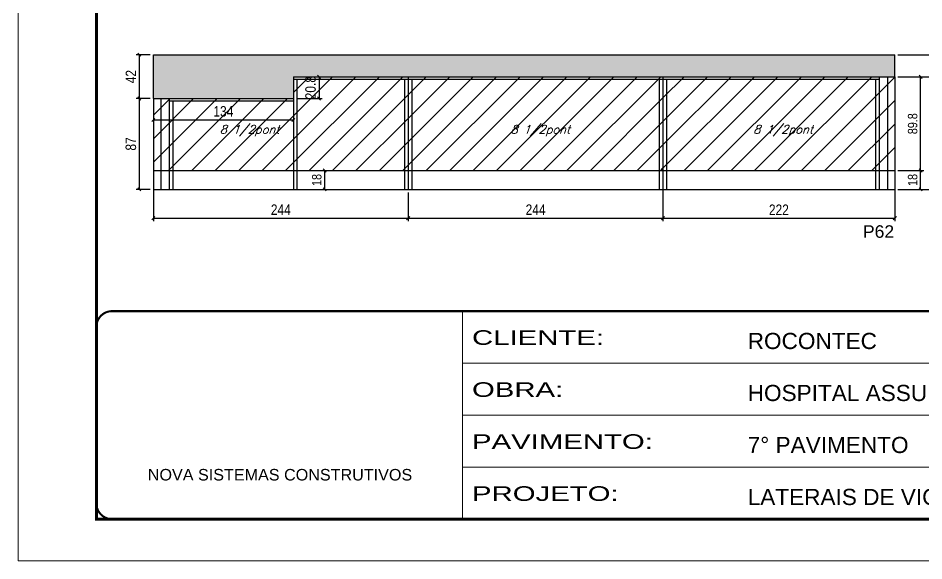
# Model space of a CAD drawing. Extents: x -20960 to -5926, y -2106 to 21915.
# Drawn here: x -7438 to -6571, y 13974 to 14494 of the extents above; entities that cross this region are included whole.
import ezdxf

# ---------------------------------------------------------------- set-up
doc = ezdxf.new("R2010")
doc.units = 0
doc.linetypes.add('CONTINUO', pattern=[0])
doc.linetypes.add('DASHED', pattern=[0.75, 0.5, -0.25])
for name, color, linetype in [('5', 5, 'Continuous'), ('COTA', 241, 'Continuous'), ('Painéis', 200, 'Continuous'), ('Reaproveitamento', 251, 'Continuous'), ('SARR_2.2x7', 40, 'Continuous'), ('SARR_3.5x7', 81, 'Continuous'), ('texto', 7, 'Continuous')]:
    doc.layers.add(name, color=color, linetype=linetype)
doc.layers.add('Folhas', color=255, linetype='Continuous', lineweight=9)
doc.layers.add('SARRAFO DE PRESSAO', color=251, linetype='DASHED', lineweight=9)
doc.styles.add('ARIAL', font='arial.ttf')
doc.styles.add('COTA TECNICA', font='techl___.ttf', dxfattribs={"height": 10})
doc.styles.add('COTA TECNICA-50', font='techl___.ttf', dxfattribs={"height": 9})
doc.styles.add('Romans', font='romans.shx')
doc.styles.get("Standard").update_dxf_attribs({"font": 'arial.ttf'})
doc.styles.add('Tecnologia', font='')
doc.styles.get('Tecnologia').set_extended_font_data('Forgotten Futurist')
doc.dimstyles.new('COTA PAINEL-50', dxfattribs={"dimtxt": 9, "dimasz": 3, "dimexe": 3, "dimexo": 3, "dimgap": 3, "dimtad": 1, "dimdec": 1, "dimzin": 12, "dimdsep": 46, "dimtxsty": 'COTA TECNICA-50', "dimblk1": 'OBLIQUE', "dimblk2": 'OBLIQUE', "dimsah": 1, "dimcen": 0.9, "dimclrd": 4, "dimclre": 4, "dimclrt": 240, "dimadec": 1, "dimazin": 3, "dimtfac": 1, "dimtdec": 1, "dimtmove": 0, "dimatfit": 3, "dimfxl": 1, "dimtolj": 1, "dimtzin": 12, "dimarcsym": 0})
doc.dimstyles.new('PAINEL', dxfattribs={"dimtxt": 10, "dimasz": 3, "dimexe": 3, "dimexo": 3, "dimgap": 3, "dimtad": 1, "dimdec": 1, "dimzin": 12, "dimdsep": 46, "dimtxsty": 'COTA TECNICA', "dimblk1": 'OBLIQUE', "dimblk2": 'OBLIQUE', "dimsah": 1, "dimcen": 0.9, "dimclrd": 4, "dimclre": 4, "dimclrt": 240, "dimadec": 1, "dimazin": 3, "dimtfac": 1, "dimtdec": 1, "dimtmove": 0, "dimatfit": 3, "dimfxl": 1, "dimtolj": 1, "dimtzin": 12, "dimarcsym": 0})

# ---------------------------------------------------------------- blocks, each defined once
blk = doc.blocks.new('9999999999')
at = {"color": 30, "linetype": 'CONTINUO'}
for p, q in [((98564.56, 34230.21), (98564.56, 34429.45)), ((98564.56, 34379.64), (99583.98, 34379.64)), ((98564.56, 34329.83), (99487.98, 34329.83)), ((98564.56, 34280.02), (99487.98, 34280.02))]:
    blk.add_line(p, q, dxfattribs=at)
at = {"color": 30, "linetype": 'CONTINUO', "const_width": 2}
blk.add_lwpolyline([(99583.98, 34230.21), (99583.98, 34414.45, 0.414214), (99568.98, 34429.45), (98228.98, 34429.45, 0.414214), (98213.98, 34414.45), (98213.98, 34245.21, 0.414214), (98228.98, 34230.21), (99583.98, 34230.21)], format="xyb", dxfattribs=at)
at = {"layer": 'Folhas'}
blk.add_lwpolyline([(98138.98, 34190.21), (99623.98, 34190.21), (99623.98, 35240.21), (98138.98, 35240.21)], close=True, dxfattribs=at)
at = {"layer": 'Folhas', "color": 30, "const_width": 3}
blk.add_lwpolyline([(98213.98, 34230.21), (99583.98, 34230.21), (99583.98, 35200.21), (98213.98, 35200.21)], close=True, dxfattribs=at)
at = {"color": 7, "linetype": 'Continuous', "ltscale": 5, "style": 'ARIAL'}
for s, height, p in [('ROCONTEC', 15.483, (98837.68, 34393.13)), ('HOSPITAL ASSUNÇÃO', 15.4829, (98837.68, 34343.32)), ('7° PAVIMENTO', 15.4829, (98837.68, 34293.51)), ('NOVA SISTEMAS CONSTRUTIVOS', 11.0592, (98263.19, 34267.21)), ('LATERAIS DE VIGAS', 15.4829, (98837.68, 34243.7))]:
    blk.add_text(s, height=height, dxfattribs=at).set_placement(p)
at = {"layer": 'Folhas', "color": 7, "style": 'Tecnologia', "width": 1.5}
for s, p in [('CLIENTE:', (98573.65, 34397.17)), ('OBRA:', (98573.65, 34347.31)), ('PAVIMENTO:', (98573.65, 34297.5)), ('PROJETO:', (98573.65, 34247.69))]:
    blk.add_text(s, height=14, dxfattribs=at).set_placement(p)
blk = doc.blocks.new('_Oblique')
at = {"color": 0, "linetype": 'ByBlock', "lineweight": -2}
blk.add_line((-0.5, -0.5), (0.5, 0.5), dxfattribs=at)
blk = doc.blocks.new('*D733')
at = {"layer": 'COTA', "color": 4, "lineweight": -2, "ltscale": 25, "transparency": 16777216}
for p, q in [((-7308.93, 14344.85), (-7308.93, 14299.31)), ((-7064.93, 14326.85), (-7064.93, 14299.31)), ((-7308.93, 14302.31), (-7064.93, 14302.31))]:
    blk.add_line(p, q, dxfattribs=at)
at = {"layer": 'Defpoints', "color": 0, "ltscale": 25, "transparency": 16777216}
for p in [(-7308.93, 14347.85), (-7064.93, 14329.85), (-7064.93, 14302.31)]:
    blk.add_point(p, dxfattribs=at)
at = {"layer": 'COTA', "color": 4, "lineweight": -2, "ltscale": 25, "transparency": 16777216, "xscale": 3, "yscale": 3, "zscale": 3, "rotation": 180}
blk.add_blockref('_Oblique', (-7308.93, 14302.31), dxfattribs=at)
at = {"layer": 'COTA', "color": 4, "lineweight": -2, "ltscale": 25, "transparency": 16777216, "xscale": 3, "yscale": 3, "zscale": 3}
blk.add_blockref('_Oblique', (-7064.93, 14302.31), dxfattribs=at)
at = {"layer": 'COTA', "color": 240, "ltscale": 25, "transparency": 16777216, "insert": (-7186.93, 14310.38), "char_height": 10, "attachment_point": 5, "style": 'COTA TECNICA'}
blk.add_mtext('\\A1;244', dxfattribs=at)
blk = doc.blocks.new('*D734')
at = {"layer": 'COTA', "color": 4, "lineweight": -2, "ltscale": 25, "transparency": 16777216}
for p, q in [((-6820.93, 14344.85), (-6820.93, 14299.31)), ((-7064.93, 14326.85), (-7064.93, 14299.31)), ((-7064.93, 14302.31), (-6820.93, 14302.31))]:
    blk.add_line(p, q, dxfattribs=at)
at = {"layer": 'Defpoints', "color": 0, "ltscale": 25, "transparency": 16777216}
for p in [(-6820.93, 14347.85), (-7064.93, 14329.85), (-6820.93, 14302.31)]:
    blk.add_point(p, dxfattribs=at)
at = {"layer": 'COTA', "color": 4, "lineweight": -2, "ltscale": 25, "transparency": 16777216, "xscale": 3, "yscale": 3, "zscale": 3, "rotation": 180}
blk.add_blockref('_Oblique', (-7064.93, 14302.31), dxfattribs=at)
at = {"layer": 'COTA', "color": 4, "lineweight": -2, "ltscale": 25, "transparency": 16777216, "xscale": 3, "yscale": 3, "zscale": 3}
blk.add_blockref('_Oblique', (-6820.93, 14302.31), dxfattribs=at)
at = {"layer": 'COTA', "color": 240, "ltscale": 25, "transparency": 16777216, "insert": (-6942.93, 14310.38), "char_height": 10, "attachment_point": 5, "style": 'COTA TECNICA'}
blk.add_mtext('\\A1;244', dxfattribs=at)
blk = doc.blocks.new('*D735')
at = {"layer": 'COTA', "color": 4, "lineweight": -2, "ltscale": 25, "transparency": 16777216}
for p, q in [((-6820.93, 14344.85), (-6820.93, 14299.31)), ((-6598.93, 14344.85), (-6598.93, 14299.31)), ((-6820.93, 14302.31), (-6598.93, 14302.31))]:
    blk.add_line(p, q, dxfattribs=at)
at = {"layer": 'Defpoints', "color": 0, "ltscale": 25, "transparency": 16777216}
for p in [(-6820.93, 14347.85), (-6598.93, 14347.85), (-6598.93, 14302.31)]:
    blk.add_point(p, dxfattribs=at)
at = {"layer": 'COTA', "color": 4, "lineweight": -2, "ltscale": 25, "transparency": 16777216, "xscale": 3, "yscale": 3, "zscale": 3, "rotation": 180}
blk.add_blockref('_Oblique', (-6820.93, 14302.31), dxfattribs=at)
at = {"layer": 'COTA', "color": 4, "lineweight": -2, "ltscale": 25, "transparency": 16777216, "xscale": 3, "yscale": 3, "zscale": 3}
blk.add_blockref('_Oblique', (-6598.93, 14302.31), dxfattribs=at)
at = {"layer": 'COTA', "color": 240, "ltscale": 25, "transparency": 16777216, "insert": (-6709.93, 14310.31), "char_height": 10, "attachment_point": 5, "style": 'COTA TECNICA'}
blk.add_mtext('\\A1;222', dxfattribs=at)
blk = doc.blocks.new('*D737')
at = {"layer": 'COTA', "color": 4, "lineweight": -2, "ltscale": 25, "transparency": 16777216}
for p, q in [((-7308.93, 14413.85), (-7308.93, 14393.29)), ((-7174.93, 14413.85), (-7174.93, 14393.29)), ((-7308.93, 14396.29), (-7174.93, 14396.29))]:
    blk.add_line(p, q, dxfattribs=at)
at = {"layer": 'Defpoints', "color": 0, "ltscale": 25, "transparency": 16777216}
for p in [(-7308.93, 14416.85), (-7174.93, 14416.85), (-7174.93, 14396.29)]:
    blk.add_point(p, dxfattribs=at)
at = {"layer": 'COTA', "color": 4, "lineweight": -2, "ltscale": 25, "transparency": 16777216, "xscale": 3, "yscale": 3, "zscale": 3, "rotation": 180}
blk.add_blockref('_Oblique', (-7308.93, 14396.29), dxfattribs=at)
at = {"layer": 'COTA', "color": 4, "lineweight": -2, "ltscale": 25, "transparency": 16777216, "xscale": 3, "yscale": 3, "zscale": 3}
blk.add_blockref('_Oblique', (-7174.93, 14396.29), dxfattribs=at)
at = {"layer": 'COTA', "color": 240, "ltscale": 25, "transparency": 16777216, "insert": (-7241.93, 14404.51), "char_height": 10, "attachment_point": 5, "style": 'COTA TECNICA'}
blk.add_mtext('\\A1;134', dxfattribs=at)
blk = doc.blocks.new('*D739')
at = {"layer": 'COTA', "color": 4, "lineweight": -2, "ltscale": 25, "transparency": 16777216}
for p, q in [((-7171.93, 14437.65), (-7147.28, 14437.65)), ((-7150.28, 14437.65), (-7150.28, 14416.85)), ((-7171.93, 14416.85), (-7147.28, 14416.85))]:
    blk.add_line(p, q, dxfattribs=at)
at = {"layer": 'Defpoints', "color": 0, "ltscale": 25, "transparency": 16777216}
for p in [(-7174.93, 14437.65), (-7174.93, 14416.85), (-7150.28, 14416.85)]:
    blk.add_point(p, dxfattribs=at)
at = {"layer": 'COTA', "color": 4, "lineweight": -2, "ltscale": 25, "transparency": 16777216, "xscale": 3, "yscale": 3, "zscale": 3}
for p, rotation in [((-7150.28, 14437.65), 90), ((-7150.28, 14416.85), 270)]:
    blk.add_blockref('_Oblique', p, dxfattribs=dict(at, rotation=rotation))
at = {"layer": 'COTA', "color": 240, "ltscale": 25, "transparency": 16777216, "insert": (-7158.41, 14427.25), "char_height": 10, "attachment_point": 5, "rotation": 90, "style": 'COTA TECNICA'}
blk.add_mtext('\\A1;20.8', dxfattribs=at)
blk = doc.blocks.new('*D742')
at = {"layer": 'COTA', "color": 4, "lineweight": -2, "ltscale": 25, "transparency": 16777216}
for p, q in [((-6595.93, 14437.65), (-6541.01, 14437.65)), ((-6544.01, 14437.65), (-6544.01, 14329.85)), ((-6595.93, 14329.85), (-6541.01, 14329.85))]:
    blk.add_line(p, q, dxfattribs=at)
at = {"layer": 'Defpoints', "color": 0, "ltscale": 25, "transparency": 16777216}
for p in [(-6598.93, 14437.65), (-6598.93, 14329.85), (-6544.01, 14329.85)]:
    blk.add_point(p, dxfattribs=at)
at = {"layer": 'COTA', "color": 4, "lineweight": -2, "ltscale": 25, "transparency": 16777216, "xscale": 3, "yscale": 3, "zscale": 3}
for p, rotation in [((-6544.01, 14437.65), 90), ((-6544.01, 14329.85), 270)]:
    blk.add_blockref('_Oblique', p, dxfattribs=dict(at, rotation=rotation))
at = {"layer": 'COTA', "color": 240, "ltscale": 25, "transparency": 16777216, "insert": (-6552.14, 14383.75), "char_height": 10, "attachment_point": 5, "rotation": 90, "style": 'COTA TECNICA'}
blk.add_mtext('\\A1;107.8', dxfattribs=at)
blk = doc.blocks.new('*D743')
at = {"layer": 'COTA', "color": 4, "lineweight": -2, "ltscale": 25, "transparency": 16777216}
for p, q in [((-6595.93, 14458.85), (-6541.01, 14458.85)), ((-6544.01, 14437.65), (-6544.01, 14458.85)), ((-6595.93, 14437.65), (-6541.01, 14437.65))]:
    blk.add_line(p, q, dxfattribs=at)
at = {"layer": 'Defpoints', "color": 0, "ltscale": 25, "transparency": 16777216}
for p in [(-6598.93, 14458.85), (-6544.01, 14458.85), (-6598.93, 14437.65)]:
    blk.add_point(p, dxfattribs=at)
at = {"layer": 'COTA', "color": 4, "lineweight": -2, "ltscale": 25, "transparency": 16777216, "xscale": 3, "yscale": 3, "zscale": 3}
for p, rotation in [((-6544.01, 14458.85), 90), ((-6544.01, 14437.65), 270)]:
    blk.add_blockref('_Oblique', p, dxfattribs=dict(at, rotation=rotation))
at = {"layer": 'COTA', "color": 240, "ltscale": 25, "transparency": 16777216, "insert": (-6552.07, 14448.25), "char_height": 10, "attachment_point": 5, "rotation": 90, "style": 'COTA TECNICA'}
blk.add_mtext('\\A1;21.2', dxfattribs=at)
blk = doc.blocks.new('*D753')
at = {"layer": 'COTA', "color": 4, "lineweight": -2, "ltscale": 25, "transparency": 16777216}
for p, q in [((-7311.93, 14416.85), (-7325.4, 14416.85)), ((-7322.4, 14329.85), (-7322.4, 14416.85)), ((-7311.93, 14329.85), (-7325.4, 14329.85))]:
    blk.add_line(p, q, dxfattribs=at)
at = {"layer": 'Defpoints', "color": 0, "ltscale": 25, "transparency": 16777216}
for p in [(-7322.4, 14416.85), (-7308.93, 14416.85), (-7308.93, 14329.85)]:
    blk.add_point(p, dxfattribs=at)
at = {"layer": 'COTA', "color": 4, "lineweight": -2, "ltscale": 25, "transparency": 16777216, "xscale": 3, "yscale": 3, "zscale": 3}
for p, rotation in [((-7322.4, 14416.85), 90), ((-7322.4, 14329.85), 270)]:
    blk.add_blockref('_Oblique', p, dxfattribs=dict(at, rotation=rotation))
at = {"layer": 'COTA', "color": 240, "ltscale": 25, "transparency": 16777216, "insert": (-7330.49, 14373.35), "char_height": 10, "attachment_point": 5, "rotation": 90, "style": 'COTA TECNICA'}
blk.add_mtext('\\A1;87', dxfattribs=at)
blk = doc.blocks.new('*D754')
at = {"layer": 'COTA', "color": 4, "lineweight": -2, "ltscale": 25, "transparency": 16777216}
for p, q in [((-7311.93, 14458.85), (-7325.4, 14458.85)), ((-7322.4, 14416.85), (-7322.4, 14458.85)), ((-7311.93, 14416.85), (-7325.4, 14416.85))]:
    blk.add_line(p, q, dxfattribs=at)
at = {"layer": 'Defpoints', "color": 0, "ltscale": 25, "transparency": 16777216}
for p in [(-7322.4, 14458.85), (-7308.93, 14458.85), (-7308.93, 14416.85)]:
    blk.add_point(p, dxfattribs=at)
at = {"layer": 'COTA', "color": 4, "lineweight": -2, "ltscale": 25, "transparency": 16777216, "xscale": 3, "yscale": 3, "zscale": 3}
for p, rotation in [((-7322.4, 14458.85), 90), ((-7322.4, 14416.85), 270)]:
    blk.add_blockref('_Oblique', p, dxfattribs=dict(at, rotation=rotation))
at = {"layer": 'COTA', "color": 240, "ltscale": 25, "transparency": 16777216, "insert": (-7330.47, 14437.85), "char_height": 10, "attachment_point": 5, "rotation": 90, "style": 'COTA TECNICA'}
blk.add_mtext('\\A1;42', dxfattribs=at)
blk = doc.blocks.new('*D722')
at = {"layer": 'COTA', "color": 4, "lineweight": -2, "transparency": 16777216}
for p, q in [((-7168.43, 14347.85), (-7141.88, 14347.85)), ((-7144.88, 14329.85), (-7144.88, 14347.85)), ((-7168.43, 14329.85), (-7141.88, 14329.85))]:
    blk.add_line(p, q, dxfattribs=at)
at = {"layer": 'Defpoints', "color": 0, "transparency": 16777216}
for p in [(-7171.43, 14347.85), (-7144.88, 14347.85), (-7171.43, 14329.85)]:
    blk.add_point(p, dxfattribs=at)
at = {"layer": 'COTA', "color": 4, "lineweight": -2, "transparency": 16777216, "xscale": 3, "yscale": 3, "zscale": 3}
for p, rotation in [((-7144.88, 14347.85), 90), ((-7144.88, 14329.85), 270)]:
    blk.add_blockref('_Oblique', p, dxfattribs=dict(at, rotation=rotation))
at = {"layer": 'COTA', "color": 240, "transparency": 16777216, "insert": (-7152.46, 14338.85), "char_height": 9, "attachment_point": 5, "rotation": 90, "style": 'COTA TECNICA-50'}
blk.add_mtext('\\A1;18', dxfattribs=at)
blk = doc.blocks.new('*D763')
at = {"layer": 'COTA', "color": 4, "lineweight": -2, "transparency": 16777216}
for p, q in [((-6595.93, 14347.85), (-6571.21, 14347.85)), ((-6574.21, 14329.85), (-6574.21, 14347.85)), ((-6595.93, 14329.85), (-6571.21, 14329.85))]:
    blk.add_line(p, q, dxfattribs=at)
at = {"layer": 'Defpoints', "color": 0, "transparency": 16777216}
for p in [(-6598.93, 14347.85), (-6574.21, 14347.85), (-6598.93, 14329.85)]:
    blk.add_point(p, dxfattribs=at)
at = {"layer": 'COTA', "color": 4, "lineweight": -2, "transparency": 16777216, "xscale": 3, "yscale": 3, "zscale": 3}
for p, rotation in [((-6574.21, 14347.85), 90), ((-6574.21, 14329.85), 270)]:
    blk.add_blockref('_Oblique', p, dxfattribs=dict(at, rotation=rotation))
at = {"layer": 'COTA', "color": 240, "transparency": 16777216, "insert": (-6581.8, 14338.85), "char_height": 9, "attachment_point": 5, "rotation": 90, "style": 'COTA TECNICA-50'}
blk.add_mtext('\\A1;18', dxfattribs=at)
blk = doc.blocks.new('*D764')
at = {"layer": 'COTA', "color": 4, "lineweight": -2, "transparency": 16777216}
for p, q in [((-6595.93, 14437.65), (-6571.21, 14437.65)), ((-6574.21, 14347.85), (-6574.21, 14437.65)), ((-6595.93, 14347.85), (-6571.21, 14347.85))]:
    blk.add_line(p, q, dxfattribs=at)
at = {"layer": 'Defpoints', "color": 0, "transparency": 16777216}
for p in [(-6598.93, 14437.65), (-6574.21, 14437.65), (-6598.93, 14347.85)]:
    blk.add_point(p, dxfattribs=at)
at = {"layer": 'COTA', "color": 4, "lineweight": -2, "transparency": 16777216, "xscale": 3, "yscale": 3, "zscale": 3}
for p, rotation in [((-6574.21, 14437.65), 90), ((-6574.21, 14347.85), 270)]:
    blk.add_blockref('_Oblique', p, dxfattribs=dict(at, rotation=rotation))
at = {"layer": 'COTA', "color": 240, "transparency": 16777216, "insert": (-6581.8, 14392.75), "char_height": 9, "attachment_point": 5, "rotation": 90, "style": 'COTA TECNICA-50'}
blk.add_mtext('\\A1;89.8', dxfattribs=at)

msp = doc.modelspace()

# ---------------------------------------------------------------- hatches: boundary and pattern name
at = {"layer": 'COTA', "linetype": 'ByBlock'}
h = msp.add_hatch(dxfattribs=at)
h.set_pattern_fill('AR-CONC', color=256, scale=0.03)
h.set_pattern_definition([(50, (-146492.308, -17095.933), (5.46554007, -0.47817257), [0.5715, -6.2865]), (355, (-146492.308, -17095.933), (-1.05730264, 5.73170536), [0.4572, -5.02921753]), (100.4514447, (-146491.8526, -17095.9727), (4.40823741, 5.25353256), [0.48570026, -5.34270734]), (46.1842, (-146492.308, -17094.409), (8.13237123, -1.26126984), [0.85725, -9.42975]), (96.6355576, (-146491.63, -17094.514), (7.122124, 7.42278374), [0.7285507, -8.01406824]), (351.184151, (-146492.308, -17094.409), (7.122124, 7.42278374), [0.685799, -7.54379196]), (21, (-146491.546, -17094.79), (4.54843174, -3.06795595), [0.5715, -6.2865]), (326, (-146491.546, -17094.79), (1.85406085, 5.52563898), [0.4572, -5.0292]), (71.451445, (-146491.167, -17095.0455), (6.40249258, 2.45768307), [0.48570026, -5.34269813]), (37.5, (-146492.308, -17095.9329), (0.092658098, 2.536651166), [0, -4.96824, 0, -5.1054, 0, -5.04825]), (7.5, (-146492.308, -17095.9329), (2.004589875, 3.005417245), [0, -2.91084, 0, -4.85394, 0, -1.92405]), (327.5, (-146494.0073, -17095.9329), (4.067717855, -0.17186232), [0, -1.905, 0, -5.9436, 0, -7.8867]), (317.5, (-146494.7693, -17095.933), (4.44387544, 0.76279473), [0, -2.4765, 0, -3.94716, 0, -5.6007])])
h.paths.add_polyline_path([(-6598.93, 14458.85), (-7174.93, 14458.85), (-7308.93, 14458.85), (-7308.93, 14416.85), (-7174.93, 14416.85), (-7174.93, 14437.65), (-6598.93, 14437.65)])
at = {"layer": 'Reaproveitamento', "transparency": 33554684}
h = msp.add_hatch(dxfattribs=at)
h.set_pattern_fill('ANSI31', color=256, scale=5)
h.paths.add_polyline_path([(-7064.93, 14437.65), (-7174.93, 14437.65), (-7174.93, 14416.85), (-7308.93, 14416.85), (-7308.93, 14347.85), (-7064.93, 14347.85)])
h = msp.add_hatch(dxfattribs=at)
h.set_pattern_fill('ANSI31', color=256, scale=5)
h.paths.add_polyline_path([(-7064.93, 14437.65), (-7064.93, 14347.85), (-6820.93, 14347.85), (-6820.93, 14437.65)])
h = msp.add_hatch(dxfattribs=at)
h.set_pattern_fill('ANSI31', color=256, scale=5)
h.paths.add_polyline_path([(-6820.93, 14437.65), (-6820.93, 14347.85), (-6598.93, 14347.85), (-6598.93, 14437.65)])

# ---------------------------------------------------------------- linework, layer by layer
at = {"layer": 'COTA', "linetype": 'ByBlock'}
for p, q in [((-7308.93, 14458.85), (-7174.93, 14458.85)), ((-7308.93, 14416.85), (-7308.93, 14458.85)), ((-7174.93, 14458.85), (-6598.93, 14458.85)), ((-6598.93, 14437.65), (-6598.93, 14458.85))]:
    msp.add_line(p, q, dxfattribs=at)
at = {"layer": 'Painéis'}
for p, q in [((-7174.93, 14437.65), (-6598.93, 14437.65)), ((-7308.93, 14416.85), (-7174.93, 14416.85)), ((-7308.93, 14347.85), (-6598.93, 14347.85)), ((-7308.93, 14329.85), (-6598.93, 14329.85))]:
    msp.add_line(p, q, dxfattribs=at)
at = {"layer": 'Painéis', "ltscale": 25}
for p, q in [((-7174.93, 14437.65), (-7174.93, 14416.85)), ((-7064.93, 14437.65), (-7064.93, 14329.85)), ((-6820.93, 14437.65), (-6820.93, 14329.85)), ((-6598.93, 14437.65), (-6598.93, 14329.85)), ((-7308.93, 14416.85), (-7308.93, 14329.85))]:
    msp.add_line(p, q, dxfattribs=at)
at = {"layer": 'SARR_2.2x7', "linetype": 'Continuous'}
for p, q in [((-7174.93, 14435.45), (-7064.93, 14435.45)), ((-7064.93, 14435.45), (-6820.93, 14435.45)), ((-6820.93, 14435.45), (-6613.93, 14435.45)), ((-6605.93, 14437.65), (-6605.93, 14347.85)), ((-7301.93, 14416.85), (-7301.93, 14347.85)), ((-7293.93, 14414.65), (-7174.93, 14414.65)), ((-7301.93, 14347.85), (-7301.93, 14329.85)), ((-6605.93, 14347.85), (-6605.93, 14329.85))]:
    msp.add_line(p, q, dxfattribs=at)
at = {"layer": 'SARR_3.5x7'}
for p, q in [((-7174.93, 14435.45), (-7174.93, 14329.85)), ((-7171.43, 14435.45), (-7171.43, 14329.85)), ((-7068.43, 14435.45), (-7068.43, 14329.85)), ((-7064.93, 14435.45), (-7064.93, 14329.85)), ((-7061.43, 14435.45), (-7061.43, 14329.85)), ((-6824.43, 14437.65), (-6824.43, 14437.65)), ((-6824.43, 14435.45), (-6824.43, 14329.85)), ((-6820.93, 14435.45), (-6820.93, 14329.85)), ((-6817.43, 14437.65), (-6817.43, 14437.65)), ((-6817.43, 14435.45), (-6817.43, 14329.85)), ((-6617.43, 14435.45), (-6617.43, 14329.85)), ((-6613.93, 14437.65), (-6613.93, 14329.85)), ((-7293.93, 14416.85), (-7293.93, 14329.85)), ((-7290.43, 14414.65), (-7290.43, 14329.85))]:
    msp.add_line(p, q, dxfattribs=at)
at = {"layer": 'SARR_3.5x7', "ltscale": 25}
for p, q in [((-7293.93, 14329.85), (-7290.43, 14329.85)), ((-7174.93, 14329.85), (-7171.43, 14329.85)), ((-7068.43, 14329.85), (-7064.93, 14329.85)), ((-7064.93, 14329.85), (-7061.43, 14329.85)), ((-6824.43, 14329.85), (-6820.93, 14329.85)), ((-6820.93, 14329.85), (-6817.43, 14329.85)), ((-6617.43, 14329.85), (-6613.93, 14329.85))]:
    msp.add_line(p, q, dxfattribs=at)

# ---------------------------------------------------------------- block references
at = {"layer": 'SARRAFO DE PRESSAO', "color": 6, "linetype": 'ByBlock'}
msp.add_blockref('9999999999', (-105577.48, -20216.26), dxfattribs=at)

# ---------------------------------------------------------------- texts
at = {"layer": '5', "linetype": 'Continuous'}
msp.add_text('P62', height=12, rotation=0.00004, dxfattribs=at).set_placement((-6629.43, 14283.44))
at = {"layer": 'texto', "color": 2, "char_height": 8, "attachment_point": 5, "style": 'Romans'}
for insert in [(-7216.83, 14385.99), (-6938.35, 14385.99), (-6705.85, 14385.99)]:
    msp.add_mtext('{\\Q19;\\C256;8 1/2pont}', dxfattribs=dict(at, insert=insert))

# ---------------------------------------------------------------- dimensions: what is measured, and where the dimension line sits
at = {"layer": 'COTA', "ltscale": 25}
for base, p1, p2, picture, middle in [((-7322.4, 14458.85), (-7308.93, 14416.85), (-7308.93, 14458.85), '*D754', (-7330.47, 14437.85)), ((-6544.01, 14329.85), (-6598.93, 14437.65), (-6598.93, 14329.85), '*D742', (-6552.14, 14383.75)), ((-7322.4, 14416.85), (-7308.93, 14329.85), (-7308.93, 14416.85), '*D753', (-7330.49, 14373.35))]:
    dim = msp.add_linear_dim(base=base, p1=p1, p2=p2, angle=90, dimstyle='PAINEL', dxfattribs=at)
    dim.commit()
    dim.dimension.update_dxf_attribs({"geometry": picture, "text_midpoint": middle})
for base, p1, p2, picture, middle in [((-6544.01, 14458.85), (-6598.93, 14437.65), (-6598.93, 14458.85), '*D743', (-6544.01, 14448.25)), ((-7150.28, 14416.85), (-7174.93, 14437.65), (-7174.93, 14416.85), '*D739', (-7150.28, 14427.25))]:
    dim = msp.add_linear_dim(base=base, p1=p1, p2=p2, angle=90, dimstyle='PAINEL', dxfattribs=at)
    dim.commit()
    dim.dimension.update_dxf_attribs({"geometry": picture, "text_midpoint": middle, "dimtype": 160})
at = {"layer": 'COTA'}
dim = msp.add_linear_dim(base=(-6574.21, 14437.65), p1=(-6598.93, 14347.85), p2=(-6598.93, 14437.65), angle=90, dimstyle='COTA PAINEL-50', override={"dimtmove": 1}, dxfattribs=at)
dim.commit()
dim.dimension.update_dxf_attribs({"geometry": '*D764', "text_midpoint": (-6581.8, 14392.75)})
at = {"layer": 'COTA', "ltscale": 25}
dim = msp.add_linear_dim(base=(-7174.93, 14396.29), p1=(-7308.93, 14416.85), p2=(-7174.93, 14416.85), dimstyle='PAINEL', dxfattribs=at)
dim.commit()
dim.dimension.update_dxf_attribs({"geometry": '*D737', "text_midpoint": (-7241.93, 14404.51)})
for base, p1, p2, picture, middle in [((-7064.93, 14302.31), (-7308.93, 14347.85), (-7064.93, 14329.85), '*D733', (-7186.93, 14310.38)), ((-6820.93, 14302.31), (-7064.93, 14329.85), (-6820.93, 14347.85), '*D734', (-6942.93, 14310.38)), ((-6598.93, 14302.31), (-6820.93, 14347.85), (-6598.93, 14347.85), '*D735', (-6709.93, 14310.31))]:
    dim = msp.add_linear_dim(base=base, p1=p1, p2=p2, dimstyle='PAINEL', override={"dimtmove": 1}, dxfattribs=at)
    dim.commit()
    dim.dimension.update_dxf_attribs({"geometry": picture, "text_midpoint": middle})
at = {"layer": 'COTA'}
for base, p1, p2, picture, middle in [((-7144.88, 14347.85), (-7171.43, 14329.85), (-7171.43, 14347.85), '*D722', (-7152.46, 14338.85)), ((-6574.21, 14347.85), (-6598.93, 14329.85), (-6598.93, 14347.85), '*D763', (-6581.8, 14338.85))]:
    dim = msp.add_linear_dim(base=base, p1=p1, p2=p2, angle=90, dimstyle='COTA PAINEL-50', dxfattribs=at)
    dim.commit()
    dim.dimension.update_dxf_attribs({"geometry": picture, "text_midpoint": middle})

doc.saveas('drawing.dxf')
